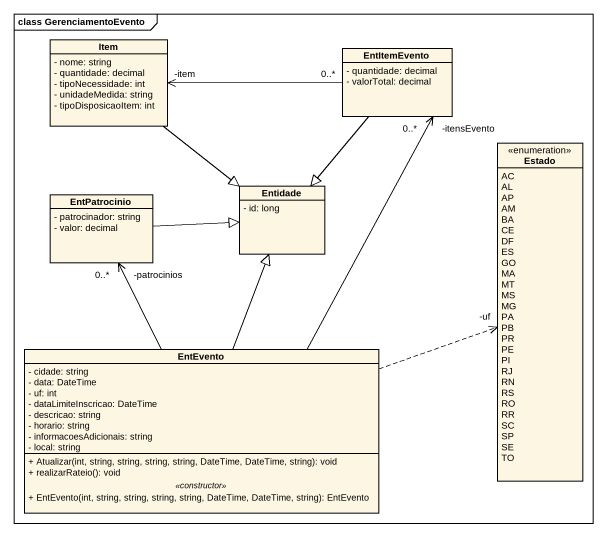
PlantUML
@startuml
mainframe class GerenciamentoEvento
hide circle
hide empty members
skinparam classAttributeIconSize 0
class Item {
  - nome: string
  - quantidade: decimal
  - tipoNecessidade: int
  - unidadeMedida: string
  - tipoDisposicaoItem: int
}
class EntItemEvento {
  - quantidade: decimal
  - valorTotal: decimal
}
enum Estado {
  AC
  AL
  AP
  AM
  BA
  CE
  DF
  ES
  GO
  MA
  MT
  MS
  MG
  PA
  PB
  PR
  PE
  PI
  RJ
  RN
  RS
  RO
  RR
  SC
  SP
  SE
  TO
}
class Entidade {
  - id: long
}
class EntPatrocinio {
  - patrocinador: string
  - valor: decimal
}
class EntEvento {
  - cidade: string
  - data: DateTime
  - uf: int
  - dataLimiteInscricao: DateTime
  - descricao: string
  - horario: string
  - informacoesAdicionais: string
  - local: string
  --
  + Atualizar(int, string, string, string, string, DateTime, DateTime, string): void
  + realizarRateio(): void
  .. <<constructor>> ..
  + EntEvento(int, string, string, string, string, DateTime, DateTime, string): EntEvento
}
Item --|> Entidade
EntItemEvento "0..*" -left-> "-item" Item
EntItemEvento --|> Entidade
EntPatrocinio -right-|> Entidade
EntEvento -up-> "-itensEvento\n0..*" EntItemEvento
EntEvento .right.> "-uf" Estado
EntEvento -up-|> Entidade
EntEvento -up-> "-patrocinios\n0..*" EntPatrocinio
@enduml
